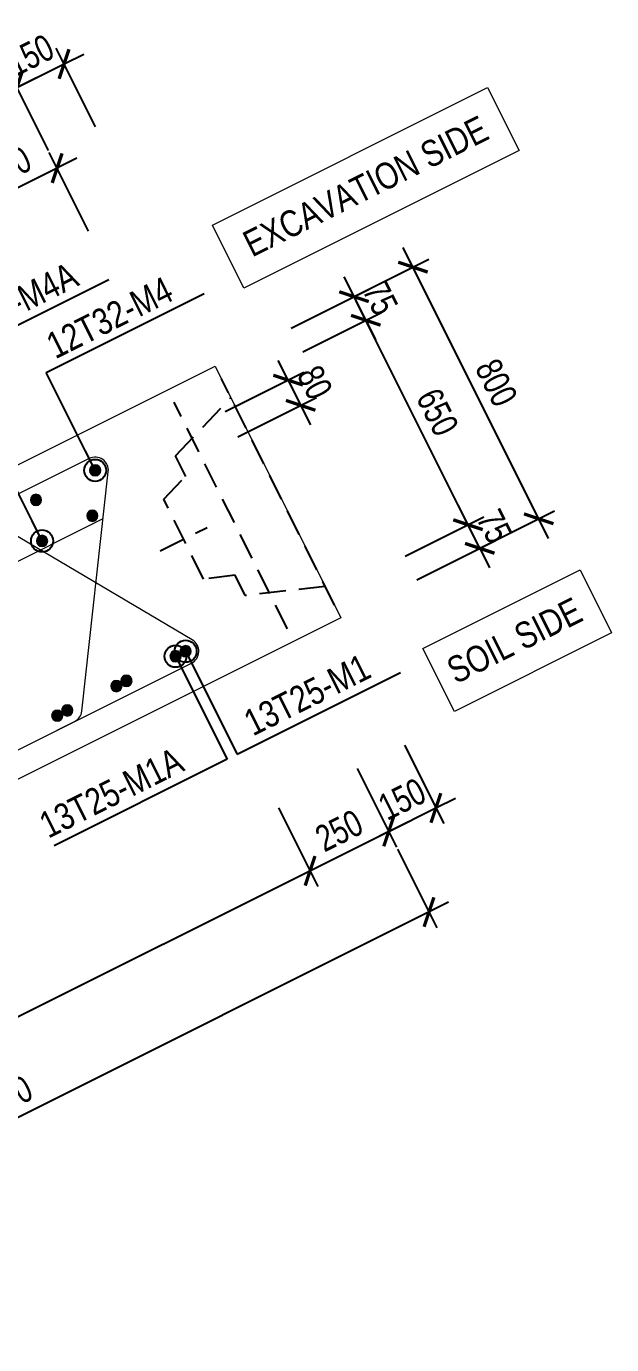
# Model space of a CAD drawing. Header units: millimetres. Extents: x 2611025 to 4139346, y -89870 to 101087.
# Drawn here: x 3535859 to 3542517, y -31360 to -16369 of the extents above; entities that cross this region are included whole.
import ezdxf
from ezdxf.enums import TextEntityAlignment as Align

# ---------------------------------------------------------------- set-up
doc = ezdxf.new("R2010")
doc.units = ezdxf.units.MM
doc.header["$LTSCALE"] = 1200
doc.header["$PDMODE"] = 35
doc.linetypes.add('HIDDEN', pattern=[0.375, 0.25, -0.125])
for name, color, linetype, lineweight in [('BOUND', 3, 'Continuous', 20), ('CWS', 8, 'HIDDEN', 9), ('ENOTE', 2, 'Continuous', 15), ('K-THUOC', 1, 'Continuous', 18), ('LEADER', 8, 'Continuous', 9), ('MCT', 6, 'Continuous', 20), ('TEXTMA', 2, 'Continuous', 13), ('TEXTVN', 2, 'Continuous', 20), ('TIE', 4, 'Continuous', 13)]:
    doc.layers.add(name, color=color, linetype=linetype, lineweight=lineweight)
doc.layers.add('CDC.04.HIDDEN', color=8, linetype='HIDDEN')
doc.styles.add('DB_Arial', font='arial.ttf', dxfattribs={"width": 0.8})
doc.styles.add('SMTEXT', font='arial.ttf', dxfattribs={"width": 0.75})
doc.dimstyles.new('BSV25', dxfattribs={"dimtxt": 300, "dimasz": 250, "dimexe": 200, "dimexo": 0, "dimgap": 108, "dimtad": 1, "dimdec": 0, "dimlfac": 0.25, "dimdsep": 46, "dimtxsty": 'SMTEXT', "dimblk": 'ARCHTICK', "dimcen": 100, "dimdle": 250, "dimclrd": 256, "dimclre": 256, "dimclrt": 2, "dimadec": 0, "dimazin": 0, "dimtfac": 1, "dimtdec": 0, "dimtix": 1, "dimtmove": 2, "dimatfit": 3, "dimfxl": 800, "dimfxlon": 1, "dimtolj": 1, "dimtzin": 0, "dimarcsym": 0})

# ---------------------------------------------------------------- blocks, each defined once
blk = doc.blocks.new('cws800')
at = {"layer": 'CDC.04.HIDDEN'}
for p, q in [((-599.9999999998836, 1440.217173506608), (-599.9999999998836, -1440.217173506608)), ((0, 1440.217173506608), (0, -1440.217173506608))]:
    blk.add_line(p, q, dxfattribs=at)
for points in [[(0, 1200), (-860, 888.2171735063894), (-860, 627.473455327563), (-1199.999999999767, 507.1904364598886), (-1199.999999999767, -507.1904364598886), (-859.9999999997672, -627.473455327854), (-859.9999999997672, -888.217173506433), (0, -1200)], [(-1499.999999999767, 0), (-899.9999999997672, 0)]]:
    blk.add_lwpolyline(points, dxfattribs=at)
blk = doc.blocks.new('mct1')
at = {"lineweight": 9}
h = blk.add_hatch(color=256, dxfattribs=at)
h.dxf.hatch_style = 1
h.paths.add_polyline_path([(-16, 0, 1), (16, 0, 1)])
blk.add_circle((0, 0), 16, dxfattribs=at)
blk = doc.blocks.new('_ArchTick')
at = {"color": 0, "linetype": 'ByBlock', "const_width": 0.15}
blk.add_lwpolyline([(-0.5, -0.5), (0.5, 0.5)], dxfattribs=at)
blk = doc.blocks.new('*D1034')
at = {"layer": 'Defpoints', "color": 0, "transparency": 16777216}
for p in [(3540256.866705254, -19107.23867293564), (3538005.528501029, -20232.90580078866), (3539436.609999031, -23095.07381578605)]:
    blk.add_point(p, dxfattribs=at)
at = {"layer": 'K-THUOC', "lineweight": -2, "transparency": 16777216}
for p, q in [((3541799.751444929, -22193.01356428443), (3540145.063463249, -18883.63179675094)), ((3539541.324701463, -19465.00904735294), (3540435.752206202, -19017.79607933131)), ((3540972.406199132, -22327.17706251703), (3541866.833703871, -21879.9640944954))]:
    blk.add_line(p, q, dxfattribs=at)
at = {"layer": 'K-THUOC', "lineweight": -2, "transparency": 16777216, "xscale": 250, "yscale": 250, "zscale": 250}
for p, rotation in [((3540256.866705254, -19107.23867293564), 116.5650109816828), ((3541687.948202923, -21969.40668809973), 296.5650109816829)]:
    blk.add_blockref('_ArchTick', p, dxfattribs=dict(at, rotation=rotation))
at = {"layer": 'K-THUOC', "color": 2, "transparency": 16777216, "insert": (3541206.006781619, -20421.52322160173), "char_height": 300, "attachment_point": 5, "rotation": 296.5650109816828, "style": 'SMTEXT'}
blk.add_mtext('\\A1;800', dxfattribs=at)
blk = doc.blocks.new('*D1035')
at = {"layer": 'Defpoints', "color": 0, "transparency": 16777216}
for p in [(3540882.963684263, -22036.48816254432), (3539302.446108594, -22826.74556437996), (3539436.609999031, -23095.07381578605)]:
    blk.add_point(p, dxfattribs=at)
at = {"layer": 'K-THUOC', "lineweight": -2, "transparency": 16777216}
for p, q in [((3540882.963684263, -22036.48816254432), (3540771.160442258, -21812.88128635962)), ((3540167.421680472, -22394.25853696163), (3541061.849185211, -21947.04556894)), ((3541017.12757467, -22304.81641396577), (3540882.963684263, -22036.48816254432)), ((3540301.585570878, -22662.58678838308), (3541196.013075617, -22215.37382036145)), ((3541017.12757467, -22304.81641396577), (3541128.930816675, -22528.42329015047))]:
    blk.add_line(p, q, dxfattribs=at)
at = {"layer": 'K-THUOC', "lineweight": -2, "transparency": 16777216, "xscale": 250, "yscale": 250, "zscale": 250}
for p, rotation in [((3540882.963684263, -22036.48816254432), 296.5650109816829), ((3541017.12757467, -22304.81641396577), 116.5650109816828)]:
    blk.add_blockref('_ArchTick', p, dxfattribs=dict(at, rotation=rotation))
at = {"layer": 'K-THUOC', "color": 2, "transparency": 16777216, "insert": (3541183.095854163, -22054.12738027424), "char_height": 300, "attachment_point": 5, "rotation": 296.5650109816828, "style": 'SMTEXT'}
blk.add_mtext('\\A1;75', dxfattribs=at)
blk = doc.blocks.new('*D1036')
at = {"layer": 'Defpoints', "color": 0, "transparency": 16777216}
for p in [(3539720.209967137, -19710.97665035818), (3538139.692391466, -20501.23405219475), (3539302.446108594, -22826.74556437996)]:
    blk.add_point(p, dxfattribs=at)
at = {"layer": 'K-THUOC', "lineweight": -2, "transparency": 16777216}
for p, q in [((3540994.766925998, -22260.09503886383), (3539608.406725131, -19487.36977417348)), ((3539004.667963346, -20068.74702477548), (3539899.095468085, -19621.53405675385)), ((3540167.421680202, -22394.25853709644), (3541061.849184941, -21947.04556907481))]:
    blk.add_line(p, q, dxfattribs=at)
at = {"layer": 'K-THUOC', "lineweight": -2, "transparency": 16777216, "xscale": 250, "yscale": 250, "zscale": 250}
for p, rotation in [((3539720.209967137, -19710.97665035818), 116.5650109816828), ((3540882.963683993, -22036.48816267913), 296.5650109816829)]:
    blk.add_blockref('_ArchTick', p, dxfattribs=dict(at, rotation=rotation))
at = {"layer": 'K-THUOC', "color": 2, "transparency": 16777216, "insert": (3540535.186153095, -20756.93294760282), "char_height": 300, "attachment_point": 5, "rotation": 296.5650109816828, "style": 'SMTEXT'}
blk.add_mtext('\\A1;650', dxfattribs=at)
blk = doc.blocks.new('*D1037')
at = {"layer": 'Defpoints', "color": 0, "transparency": 16777216}
for p in [(3539586.046076699, -19442.64839895233), (3538005.528501029, -20232.90580078866), (3538139.692391466, -20501.23405219475)]:
    blk.add_point(p, dxfattribs=at)
at = {"layer": 'K-THUOC', "lineweight": -2, "transparency": 16777216}
for p, q in [((3539586.046076699, -19442.64839895233), (3539474.242834694, -19219.04152276763)), ((3538870.504072908, -19800.41877336963), (3539764.931577647, -19353.205805348)), ((3539720.209967106, -19710.97665037401), (3539586.046076699, -19442.64839895233)), ((3539004.667963314, -20068.74702479132), (3539899.095468054, -19621.53405676968)), ((3539720.209967106, -19710.97665037401), (3539832.013209111, -19934.58352655871))]:
    blk.add_line(p, q, dxfattribs=at)
at = {"layer": 'K-THUOC', "lineweight": -2, "transparency": 16777216, "xscale": 250, "yscale": 250, "zscale": 250}
for p, rotation in [((3539586.046076699, -19442.64839895233), 296.5650109816829), ((3539720.209967106, -19710.97665037401), 116.5650109816828)]:
    blk.add_blockref('_ArchTick', p, dxfattribs=dict(at, rotation=rotation))
at = {"layer": 'K-THUOC', "color": 2, "transparency": 16777216, "insert": (3539886.178246599, -19460.28761668224), "char_height": 300, "attachment_point": 5, "rotation": 296.5650109816828, "style": 'SMTEXT'}
blk.add_mtext('\\A1;75', dxfattribs=at)
blk = doc.blocks.new('*D1038')
at = {"layer": 'Defpoints', "color": 0, "transparency": 16777216}
for p in [(3538978.78365113, -20678.71680117166), (3537664.30667099, -20978.18568530539), (3537807.413901725, -21264.40064866818)]:
    blk.add_point(p, dxfattribs=at)
at = {"layer": 'K-THUOC', "lineweight": -2, "transparency": 16777216}
for p, q in [((3538835.676420429, -20392.50183779164), (3538723.873178424, -20168.89496160694)), ((3538120.134416638, -20750.27221220895), (3539014.561921377, -20303.05924418732)), ((3538835.676420429, -20392.50183779164), (3538978.78365113, -20678.71680117166)), ((3538263.241647339, -21036.48717558896), (3539157.669152078, -20589.27420756733)), ((3538978.78365113, -20678.71680117166), (3539090.586893135, -20902.32367735635))]:
    blk.add_line(p, q, dxfattribs=at)
at = {"layer": 'K-THUOC', "lineweight": -2, "transparency": 16777216, "xscale": 250, "yscale": 250, "zscale": 250}
for p, rotation in [((3538835.676420429, -20392.50183779164), 296.5650109816829), ((3538978.78365113, -20678.71680117166), 116.5650109816828)]:
    blk.add_blockref('_ArchTick', p, dxfattribs=dict(at, rotation=rotation))
at = {"layer": 'K-THUOC', "color": 2, "transparency": 16777216, "insert": (3539140.82936331, -20418.8098605657), "char_height": 300, "attachment_point": 5, "rotation": 296.5650109816828, "style": 'SMTEXT'}
blk.add_mtext('\\A1;80', dxfattribs=at)
blk = doc.blocks.new('*D1039')
at = {"layer": 'Defpoints', "color": 0, "transparency": 16777216}
for p in [(3538184.412747217, -21932.31758916285), (3529419.021946542, -28103.85905879526), (3530957.787238163, -31181.3950389165)]:
    blk.add_point(p, dxfattribs=at)
at = {"layer": 'K-THUOC', "lineweight": -2, "transparency": 16777216}
for p, q in [((3540080.948413457, -25725.39557332359), (3540528.161381557, -26619.82307802327)), ((3540662.325664112, -26329.13433505874), (3530734.180361988, -31293.19828094146)), ((3530600.016863683, -30465.85303515662), (3531047.229831783, -31360.28053985629))]:
    blk.add_line(p, q, dxfattribs=at)
at = {"layer": 'K-THUOC', "lineweight": -2, "transparency": 16777216, "xscale": 250, "yscale": 250, "zscale": 250}
for p, rotation in [((3540438.718787936, -26440.93757708347), 26.56501098667382), ((3530957.787238163, -31181.3950389165), 206.5650109866738)]:
    blk.add_blockref('_ArchTick', p, dxfattribs=dict(at, rotation=rotation))
at = {"layer": 'K-THUOC', "color": 2, "transparency": 16777216, "insert": (3535581.453554114, -28577.56698047952), "char_height": 300, "attachment_point": 5, "rotation": 26.56501098667383, "style": 'SMTEXT'}
blk.add_mtext('\\A1;2650', dxfattribs=at)
blk = doc.blocks.new('*D1045')
at = {"layer": 'Defpoints', "color": 0, "transparency": 16777216}
for p in [(3538881.4378432, -21984.72755706171), (3538344.781340388, -22253.05533793708), (3540517.549910082, -25256.95742912684)]:
    blk.add_point(p, dxfattribs=at)
at = {"layer": 'K-THUOC', "lineweight": -2, "transparency": 16777216}
for p, q in [((3540159.779535602, -24541.41542536695), (3540606.992503701, -25435.84293006686)), ((3539623.123032782, -24809.74320622673), (3540070.336000881, -25704.17071092664)), ((3540517.549910082, -25256.95742912684), (3540741.156786256, -25145.15418710187)), ((3539980.893407261, -25525.28520998661), (3540517.549910082, -25256.95742912684)), ((3539980.893407261, -25525.28520998661), (3539757.286531086, -25637.08845201135))]:
    blk.add_line(p, q, dxfattribs=at)
at = {"layer": 'K-THUOC', "lineweight": -2, "transparency": 16777216, "xscale": 250, "yscale": 250, "zscale": 250}
for p, rotation in [((3540517.549910082, -25256.95742912684), 206.5650109866738), ((3539980.893407261, -25525.28520998661), 26.56501098667382)]:
    blk.add_blockref('_ArchTick', p, dxfattribs=dict(at, rotation=rotation))
at = {"layer": 'K-THUOC', "color": 2, "transparency": 16777216, "insert": (3540132.422199735, -25157.52199203637), "char_height": 300, "attachment_point": 5, "rotation": 26.56501098667383, "style": 'SMTEXT'}
blk.add_mtext('\\A1;150', dxfattribs=at)
blk = doc.blocks.new('*D1046')
at = {"layer": 'Defpoints', "color": 0, "transparency": 16777216}
for p in [(3538899.95349622, -23363.40159666096), (3538005.525991532, -23810.61456478713), (3539086.465902532, -25972.49817794329)]:
    blk.add_point(p, dxfattribs=at)
at = {"layer": 'K-THUOC', "lineweight": -2, "transparency": 16777216}
for p, q in [((3539623.123032752, -24809.74320608354), (3540070.336000851, -25704.17071078345)), ((3538728.695528052, -25256.9561741834), (3539175.908496152, -26151.38367888331)), ((3540204.500283407, -25413.48196781869), (3538862.859026357, -26084.30141996825))]:
    blk.add_line(p, q, dxfattribs=at)
at = {"layer": 'K-THUOC', "lineweight": -2, "transparency": 16777216, "xscale": 250, "yscale": 250, "zscale": 250}
for p, rotation in [((3539980.893407232, -25525.28520984342), 26.56501098667382), ((3539086.465902532, -25972.49817794329), 206.5650109866738)]:
    blk.add_blockref('_ArchTick', p, dxfattribs=dict(at, rotation=rotation))
at = {"layer": 'K-THUOC', "color": 2, "transparency": 16777216, "insert": (3539416.880195946, -25515.29236637312), "char_height": 300, "attachment_point": 5, "rotation": 26.56501098667383, "style": 'SMTEXT'}
blk.add_mtext('\\A1;250', dxfattribs=at)
blk = doc.blocks.new('*D1047')
at = {"layer": 'Defpoints', "color": 0, "transparency": 16777216}
for p in [(3538005.525991532, -23810.61456478713), (3529900.636426114, -27863.05224127974), (3530981.576337114, -30024.93585443613)]:
    blk.add_point(p, dxfattribs=at)
at = {"layer": 'K-THUOC', "lineweight": -2, "transparency": 16777216}
for p, q in [((3538728.695528171, -25256.95617442275), (3539175.908496271, -26151.38367912266)), ((3539310.072778826, -25860.69493615767), (3530757.969460939, -30136.73909646086)), ((3530623.805962634, -29309.39385067625), (3531071.018930734, -30203.82135537616))]:
    blk.add_line(p, q, dxfattribs=at)
at = {"layer": 'K-THUOC', "lineweight": -2, "transparency": 16777216, "xscale": 250, "yscale": 250, "zscale": 250}
for p, rotation in [((3539086.465902651, -25972.49817818264), 26.56501098667382), ((3530981.576337114, -30024.93585443613), 206.5650109866738)]:
    blk.add_blockref('_ArchTick', p, dxfattribs=dict(at, rotation=rotation))
at = {"layer": 'K-THUOC', "color": 2, "transparency": 16777216, "insert": (3534917.221660946, -27765.11768878927), "char_height": 300, "attachment_point": 5, "rotation": 26.56501098667383, "style": 'SMTEXT'}
blk.add_mtext('\\A1;2265', dxfattribs=at)
blk = doc.blocks.new('*D1049')
at = {"layer": 'Defpoints', "color": 0, "transparency": 16777216}
for p in [(3537468.871998216, -20501.23358166358), (3526902.345093017, -21489.69785126857), (3528620.259252813, -24925.53219606588)]:
    blk.add_point(p, dxfattribs=at)
at = {"layer": 'K-THUOC', "lineweight": -2, "transparency": 16777216}
for p, q in [((3536108.72821303, -17780.94124088716), (3535661.515244931, -16886.51373618725)), ((3535974.564714725, -16953.59599510231), (3526678.738216842, -21601.50109329331)), ((3527260.115467496, -22205.23985502846), (3526812.902499397, -21310.81235032855))]:
    blk.add_line(p, q, dxfattribs=at)
at = {"layer": 'K-THUOC', "lineweight": -2, "transparency": 16777216, "xscale": 250, "yscale": 250, "zscale": 250}
for p, rotation in [((3535750.95783855, -17065.39923712728), 26.56501098667382), ((3526902.345093017, -21489.69785126857), 206.5650109866738)]:
    blk.add_blockref('_ArchTick', p, dxfattribs=dict(at, rotation=rotation))
at = {"layer": 'K-THUOC', "color": 2, "transparency": 16777216, "insert": (3531209.806248358, -19043.85769953858), "char_height": 300, "attachment_point": 5, "rotation": 26.56501098667383, "style": 'SMTEXT'}
blk.add_mtext('\\A1;2473', dxfattribs=at)
blk = doc.blocks.new('*D1050')
at = {"layer": 'Defpoints', "color": 0, "transparency": 16777216}
for p in [(3536287.614341232, -16797.07145599159), (3538005.528501028, -20232.90580078796), (3537468.871998216, -20501.23358166358)]:
    blk.add_point(p, dxfattribs=at)
at = {"layer": 'K-THUOC', "lineweight": -2, "transparency": 16777216}
for p, q in [((3536645.384715712, -17512.61345975148), (3536198.171747613, -16618.1859550518)), ((3536287.614341232, -16797.07145599159), (3536511.221217407, -16685.26821396663)), ((3536108.728212892, -17780.94124061125), (3535661.515244793, -16886.51373591158)), ((3535750.957838412, -17065.39923685137), (3536287.614341232, -16797.07145599159)), ((3535750.957838412, -17065.39923685137), (3535527.350962237, -17177.20247887634))]:
    blk.add_line(p, q, dxfattribs=at)
at = {"layer": 'K-THUOC', "lineweight": -2, "transparency": 16777216, "xscale": 250, "yscale": 250, "zscale": 250}
for p, rotation in [((3536287.614341232, -16797.07145599159), 206.5650109866738), ((3535750.957838412, -17065.39923685137), 26.56501098667382)]:
    blk.add_blockref('_ArchTick', p, dxfattribs=dict(at, rotation=rotation))
at = {"layer": 'K-THUOC', "color": 2, "transparency": 16777216, "insert": (3535902.486630886, -16697.63601890136), "char_height": 300, "attachment_point": 5, "rotation": 26.56501098667383, "style": 'SMTEXT'}
blk.add_mtext('\\A1;150', dxfattribs=at)
blk = doc.blocks.new('*D1051')
at = {"layer": 'Defpoints', "color": 0, "transparency": 16777216}
for p in [(3535314.355714356, -18428.26457195752), (3537468.871998216, -20501.23358166358), (3536574.444493529, -20948.44654978951)]:
    blk.add_point(p, dxfattribs=at)
at = {"layer": 'K-THUOC', "lineweight": -2, "transparency": 16777216}
for p, q in [((3536566.553593535, -18696.59360761801), (3536119.340625435, -17802.1661029181)), ((3536432.39009523, -17869.24836183316), (3535090.748838181, -18540.06781398249)), ((3535672.126088835, -19143.8065757174), (3535224.913120735, -18249.37907101749))]:
    blk.add_line(p, q, dxfattribs=at)
at = {"layer": 'K-THUOC', "lineweight": -2, "transparency": 16777216, "xscale": 250, "yscale": 250, "zscale": 250}
for p, rotation in [((3536208.783219055, -17981.05160385813), 26.56501098667382), ((3535314.355714356, -18428.26457195752), 206.5650109866738)]:
    blk.add_blockref('_ArchTick', p, dxfattribs=dict(at, rotation=rotation))
at = {"layer": 'K-THUOC', "color": 2, "transparency": 16777216, "insert": (3535644.77000777, -17971.05876038759), "char_height": 300, "attachment_point": 5, "rotation": 26.56501098667383, "style": 'SMTEXT'}
blk.add_mtext('\\A1;250', dxfattribs=at)
blk = doc.blocks.new('*D1052')
at = {"layer": 'Defpoints', "color": 0, "transparency": 16777216}
for p in [(3536574.444493529, -20948.44654978951), (3527694.610447453, -22238.13052455964), (3529103.644341163, -25056.20325385593)]:
    blk.add_point(p, dxfattribs=at)
at = {"layer": 'K-THUOC', "lineweight": -2, "transparency": 16777216}
for p, q in [((3535672.126088948, -19143.80657594395), (3535224.913120849, -18249.37907124404)), ((3535537.962590643, -18316.4613301591), (3527471.003571277, -22349.93376658461)), ((3528052.380821933, -22953.67252831976), (3527605.167853833, -22059.24502361985))]:
    blk.add_line(p, q, dxfattribs=at)
at = {"layer": 'K-THUOC', "lineweight": -2, "transparency": 16777216, "xscale": 250, "yscale": 250, "zscale": 250}
for p, rotation in [((3535314.355714468, -18428.26457218383), 26.56501098667382), ((3527694.610447453, -22238.13052455964), 206.5650109866738)]:
    blk.add_blockref('_ArchTick', p, dxfattribs=dict(at, rotation=rotation))
at = {"layer": 'K-THUOC', "color": 2, "transparency": 16777216, "insert": (3531387.637863535, -20099.50670371274), "char_height": 300, "attachment_point": 5, "rotation": 26.56501098667383, "style": 'SMTEXT'}
blk.add_mtext('\\A1;2130', dxfattribs=at)

msp = doc.modelspace()

# ---------------------------------------------------------------- linework, layer by layer
at = {"layer": 'BOUND'}
msp.add_lwpolyline([(3539436.609999031, -23095.07381578596), (3529419.021946542, -28103.85905879541), (3518223.661917617, -28426.21572889076), (3518131.560011875, -25227.54143491146), (3528620.259252813, -24925.53219606602), (3538005.528501028, -20232.90580078858)], close=True, dxfattribs=at)
at = {"layer": 'ENOTE'}
for points in [[(3537975.388343224, -18630.94878545895), (3541105.884609628, -17065.70339701747), (3541463.654984128, -17781.24540076664), (3538333.158717725, -19346.49078920836)], [(3540370.356923109, -23444.67397063019), (3542159.211932482, -22550.24803437784), (3542516.982306982, -23265.79003812702), (3540728.127297609, -24160.21597437936)]]:
    msp.add_lwpolyline(points, close=True, dxfattribs=at)
at = {"layer": 'TIE'}
msp.add_line((3529231.763942581, -25717.62906264272), (3536733.092805082, -21966.9712084177), dxfattribs=at)
msp.add_lwpolyline([(3536007.128082225, -24474.40168829044), (3536407.777697654, -24274.0772318583, 0.2552170606870575), (3536489.827962989, -24156.02470989866), (3536790.658414057, -21434.13247585102, 0.5933499174261332), (3536574.444258284, -21283.85674640551), (3529169.300361286, -24986.42220221218, 0.3518718818469153), (3529090.906070924, -25157.14675572017), (3529665.016757099, -27441.56918827808, 0.4794301345090853), (3529877.574937898, -27539.17288617595), (3537737.197975392, -23609.36825860027, 0.5933499174261332), (3537746.706254441, -23346.2315096526), (3535388.696149995, -21953.75722214082, 0.2552170606887678), (3535245.023980508, -21948.5657196824)], format="xyb", dxfattribs=at)

# ---------------------------------------------------------------- block references
at = {"layer": 'CWS', "xscale": -1, "rotation": 206.5650109883651}
msp.add_blockref('cws800', (3538721.06925003, -21663.98980828738), dxfattribs=at)
at = {"layer": 'MCT'}
for p, xscale, yscale, zscale, rotation in [((3536641.526203483, -21418.02087211786), -3.999999999999995, 3.999999999999999, 3.999999999999999, 72.18093005249091), ((3535968.331303759, -21754.61773173572), -3.999999999999995, 3.999999999999999, 3.999999999999999, 72.18093005249091), ((3536609.390372569, -21934.96551302579), -3.999999999999998, 4, 4, 206.5650109883651), ((3536037.304755112, -22221.00782016004), -3.999999999999995, 3.999999999999999, 3.999999999999999, 72.18093005249091), ((3537555.629309573, -23532.4473928175), -3.999999999999995, 3.999999999999999, 3.999999999999999, 72.18093005249091), ((3537670.116030173, -23475.20413289723), -3.999999999999995, 3.999999999999999, 3.999999999999999, 72.18093005249091), ((3536883.427099457, -23870.9880258333), -3.999999999999995, 3.999999999999999, 3.999999999999999, 72.18093005249091), ((3536996.921130448, -23811.80099251508), -3.999999999999995, 3.999999999999999, 3.999999999999999, 72.18093005249091), ((3536210.232199731, -24207.58488545116), -3.999999999999995, 3.999999999999999, 3.999999999999999, 72.18093005249091), ((3536323.726230722, -24148.39785213294), -3.999999999999995, 3.999999999999999, 3.999999999999999, 72.18093005249091)]:
    msp.add_blockref('mct1', p, dxfattribs=dict(at, xscale=xscale, yscale=yscale, zscale=zscale, rotation=rotation))

# ---------------------------------------------------------------- texts
at = {"layer": 'TEXTMA', "style": 'DB_Arial', "width": 0.8}
for s, p in [('12T25-M4A', (3534908.330975779, -20091.18903633361)), ('12T32-M4', (3536189.311071213, -20156.17488535043)), ('13T25-M1', (3538435.823088764, -24445.23486761531)), ('13T25-M1A', (3536108.092824658, -25609.09795875978))]:
    msp.add_text(s, height=300, rotation=26.5650109891176, dxfattribs=at).set_placement(p)
at = {"layer": 'TEXTVN', "style": 'DB_Arial', "width": 0.8}
msp.add_text('EXCAVATION SIDE', height=300, rotation=26.56501098315166, dxfattribs=at).set_placement((3538427.101033021, -18999.52924286321))
msp.add_text('SOIL SIDE', height=300, rotation=26.56501098315166, dxfattribs=at).set_placement((3542211.106087918, -23118.73740840846), align=Align.RIGHT)

# ---------------------------------------------------------------- dimensions: what is measured, and where the dimension line sits
at = {"layer": 'K-THUOC'}
for base, p1, p2, angle, picture, middle in [((3536287.614341232, -16797.07145599159), (3537468.871998216, -20501.23358166372), (3538005.528501028, -20232.90580078811), 26.56501098667383, '*D1050', (3535902.486630886, -16697.63601890136)), ((3526902.345093017, -21489.69785126857), (3537468.871998216, -20501.23358166372), (3528620.259252813, -24925.53219606602), 26.56501098667383, '*D1049', (3531209.806248358, -19043.85769953858)), ((3535314.355714356, -18428.26457195752), (3537468.871998216, -20501.23358166372), (3536574.444493529, -20948.44654978966), 26.56501098667383, '*D1051', (3535644.77000777, -17971.05876038759)), ((3527694.610447453, -22238.13052455964), (3536574.444493529, -20948.44654978966), (3529103.644341163, -25056.20325385584), 26.56501098667383, '*D1052', (3531387.637863535, -20099.50670371274)), ((3540256.866705254, -19107.23867293564), (3539436.609999031, -23095.07381578596), (3538005.528501028, -20232.90580078858), 116.5650109816828, '*D1034', (3541206.006781619, -20421.52322160173)), ((3539586.046076699, -19442.64839895233), (3538139.692391466, -20501.23405219466), (3538005.528501028, -20232.90580078858), 116.5650109816828, '*D1037', (3539886.178246599, -19460.28761668224)), ((3539720.209967137, -19710.97665035818), (3539302.446108594, -22826.74556438011), (3538139.692391466, -20501.23405219466), 116.5650109816828, '*D1036', (3540535.186153095, -20756.93294760282)), ((3538978.78365113, -20678.71680117166), (3537664.30667099, -20978.18568530507), (3537807.413901724, -21264.40064866832), 116.5650109816828, '*D1038', (3539140.82936331, -20418.8098605657)), ((3540882.963684263, -22036.48816254432), (3539436.609999031, -23095.07381578596), (3539302.446108594, -22826.74556438011), 116.5650109816828, '*D1035', (3541183.095854163, -22054.12738027424)), ((3530957.787238163, -31181.3950389165), (3538184.412747217, -21932.31758916299), (3529419.021946542, -28103.85905879541), 26.56501098667383, '*D1039', (3535581.453554114, -28577.56698047952)), ((3540517.549910082, -25256.95742912684), (3538344.781340388, -22253.055337937), (3538881.4378432, -21984.72755706162), 26.56501098667383, '*D1045', (3540132.422199735, -25157.52199203637)), ((3539086.465902532, -25972.49817794329), (3538899.95349622, -23363.4015966611), (3538005.525991533, -23810.61456478704), 26.56501098667383, '*D1046', (3539416.880195946, -25515.29236637312)), ((3530981.576337114, -30024.93585443613), (3538005.525991533, -23810.61456478704), (3529900.636426114, -27863.05224127966), 26.56501098667383, '*D1047', (3534917.221660946, -27765.11768878927))]:
    dim = msp.add_linear_dim(base=base, p1=p1, p2=p2, angle=angle, dimstyle='BSV25', dxfattribs=at)
    dim.commit()
    dim.dimension.update_dxf_attribs({"geometry": picture, "text_midpoint": middle})

# ---------------------------------------------------------------- leaders
at = {"layer": 'LEADER'}
for points in [[(3536037.304755112, -22221.00782016004), (3534999.176408322, -20144.74748572722), (3536795.763659817, -19246.45543519119)], [(3536641.526203483, -21418.02087211786), (3536085.937959881, -20306.8424363948), (3537882.525211376, -19408.55038585831)], [(3537670.116030172, -23475.20413289327), (3538255.99019468, -24646.95451664823), (3540116.068965577, -23716.91676208391)], [(3537555.62930957, -23532.44739281377), (3538141.503474079, -24704.19777656873), (3536176.324787308, -25686.78539692346)]]:
    msp.add_leader(points, dimstyle='BSV25', override={"dimldrblk": 'Origin'}, dxfattribs=at)

doc.saveas('drawing.dxf')
